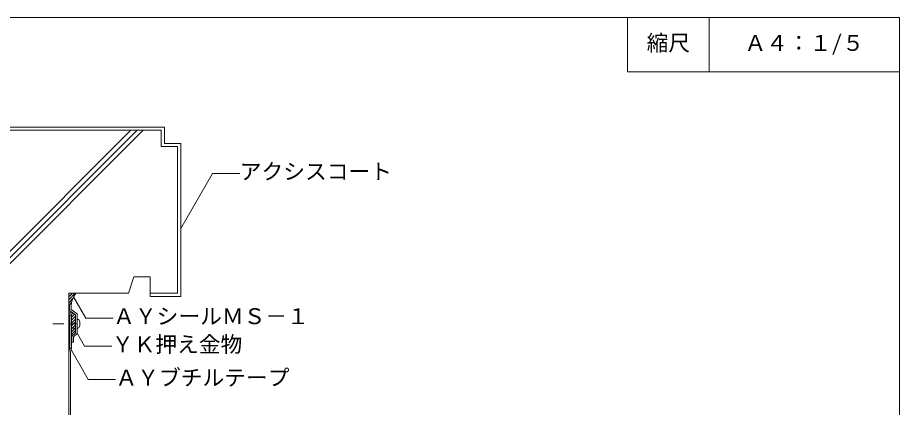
# Model space of a CAD drawing. Units: millimetres on the paper, with parts at other scales. Extents: x -135 to 135, y -94 to 92.
# Drawn here: x -27.2 to 135, y 20.2 to 92 of the extents above; entities that cross this region are included whole.
import ezdxf
from ezdxf.enums import TextEntityAlignment as Align

# ---------------------------------------------------------------- set-up
doc = ezdxf.new("R2010")
doc.units = ezdxf.units.MM
doc.linetypes.add('DASHED2', pattern=[3, 2, -1])
for name, color, linetype, lineweight in [('1-2_ハッチング', 4, 'Continuous', 9), ('1-4_リベットルーフ', 6, 'Continuous', 18), ('1-6_アンカー類', 4, 'Continuous', 9), ('1-9_下地鋼板', 5, 'Continuous', 18), ('1-A_元図・躯体', 7, 'Continuous', 18), ('E-E', 7, 'Continuous', 18), ('F-F', 7, 'Continuous', 18)]:
    doc.layers.add(name, color=color, linetype=linetype, lineweight=lineweight)
doc.styles.add('ＭＳ ゴシック', font='')
doc.styles.get('ＭＳ ゴシック').set_extended_font_data('MS Gothic')

msp = doc.modelspace()

# ---------------------------------------------------------------- linework, layer by layer
at = {"layer": '1-2_ハッチング'}
for p, q in [((-0.224, 71.852), (-44.924, 71.852)), ((-0.224, 68.852), (-0.224, 71.852)), ((-0.824, 71.252), (-44.684, 71.252)), ((-0.824, 68.252), (-0.824, 71.252)), ((2.176, 68.252), (-0.824, 68.252)), ((2.776, 68.852), (-0.224, 68.852)), ((2.176, 41.252), (2.176, 68.252)), ((2.776, 40.652), (2.776, 68.852)), ((-17.824, 40.048), (-16.621, 41.252)), ((-17.824, 40.579), (-17.151, 41.252)), ((-17.824, 41.109), (-17.681, 41.252)), ((-16.54, 41.252), (-17.824, 41.252)), ((-17.824, 41.252), (-17.824, 39.252)), ((-2.824, 41.252), (2.176, 41.252)), ((-2.824, 41.252), (-2.824, 40.652)), ((-2.824, 40.652), (2.776, 40.652)), ((-17.824, 39.518), (-17.057, 40.285)), ((-17.824, 39.252), (-17.533, 39.252)), ((-17.56, 39.252), (-17.286, 39.526)), ((-17.533, 39.252), (-17.443, 39.252)), ((-17.383, 39.192), (-17.383, 38.798)), ((-17.824, 38.098), (-17.824, 37.252)), ((-17.683, 38.098), (-17.824, 38.098)), ((-17.824, 37.927), (-17.666, 38.085)), ((-17.824, 37.397), (-17.359, 37.862)), ((-16.583, 37.298), (-17.683, 38.098)), ((-17.439, 37.252), (-17.052, 37.639)), ((-17.383, 38.899), (-17.376, 38.906)), ((-17.324, 36.836), (-16.744, 37.416)), ((-17.624, 37.252), (-17.824, 37.252)), ((-17.824, 37.252), (-17.824, 31.252)), ((-17.824, 37.252), (-17.824, 31.252)), ((-17.624, 37.252), (-17.824, 37.252)), ((-17.824, 37.252), (-17.624, 37.252)), ((-17.824, 37.18), (-17.624, 36.98)), ((-17.824, 37.003), (-17.624, 36.803)), ((-17.824, 36.827), (-17.624, 36.627)), ((-17.824, 36.65), (-17.624, 36.45)), ((-17.824, 36.473), (-17.624, 36.273)), ((-17.824, 36.296), (-17.624, 36.096)), ((-17.824, 36.119), (-17.624, 35.919)), ((-17.824, 35.943), (-17.624, 35.743)), ((-17.824, 35.766), (-17.624, 35.566)), ((-17.719, 37.252), (-17.624, 37.157)), ((-17.624, 31.252), (-17.624, 37.252)), ((-17.624, 31.252), (-17.624, 37.252)), ((-17.624, 37.252), (-17.324, 37.252)), ((-17.324, 37.252), (-17.324, 34.852)), ((-17.324, 36.306), (-16.583, 37.047)), ((-17.324, 35.775), (-16.583, 36.517)), ((-17.324, 35.245), (-16.583, 35.986)), ((-16.583, 34.852), (-16.583, 37.298)), ((-17.824, 35.589), (-17.624, 35.389)), ((-17.824, 35.412), (-17.624, 35.212)), ((-17.824, 35.236), (-17.624, 35.036)), ((-17.824, 35.059), (-17.624, 34.859)), ((-17.824, 34.882), (-17.624, 34.682)), ((-17.824, 34.705), (-17.624, 34.505)), ((-17.824, 34.528), (-17.624, 34.328)), ((-17.824, 34.352), (-17.624, 34.152)), ((-17.824, 34.175), (-17.624, 33.975)), ((-17.324, 34.184), (-16.657, 34.852)), ((-17.324, 34.715), (-17.187, 34.852)), ((-17.324, 34.852), (-17.324, 33.323)), ((-16.583, 34.852), (-17.324, 34.852)), ((-17.324, 34.852), (-16.583, 34.852)), ((-17.324, 33.654), (-16.583, 34.395)), ((-17.187, 34.852), (-16.583, 35.456)), ((-16.657, 34.852), (-16.583, 34.926)), ((-16.583, 33.987), (-16.583, 34.852)), ((-17.824, 33.998), (-17.624, 33.798)), ((-17.824, 33.821), (-17.624, 33.621)), ((-17.824, 33.645), (-17.624, 33.445)), ((-17.824, 33.468), (-17.624, 33.268)), ((-17.824, 33.291), (-17.624, 33.091)), ((-17.824, 33.114), (-17.624, 32.914)), ((-17.824, 32.937), (-17.624, 32.737)), ((-17.824, 32.761), (-17.624, 32.561)), ((-17.824, 32.584), (-17.624, 32.384)), ((-17.324, 33.323), (-17.283, 33.323)), ((-17.283, 33.323), (-16.583, 33.987)), ((-17.824, 32.407), (-17.624, 32.207)), ((-17.824, 32.23), (-17.624, 32.03)), ((-17.824, 32.054), (-17.624, 31.854)), ((-17.824, 31.877), (-17.624, 31.677)), ((-17.824, 31.7), (-17.624, 31.5)), ((-17.824, 31.523), (-17.624, 31.323)), ((-17.824, 31.346), (-17.729, 31.252)), ((-17.824, 31.252), (-17.624, 31.252)), ((-17.824, 31.252), (-17.624, 31.252))]:
    msp.add_line(p, q, dxfattribs=at)
for centre, radius, start, end in [((-12.628, 38.536), 4.762, 145.22646, 176.83956), ((-12.628, 38.536), 4.762, 145.22646, 176.83956), ((-17.443, 39.192), 0.06, 0, 90)]:
    msp.add_arc(centre, radius, start, end, dxfattribs=at)
at = {"layer": '1-4_リベットルーフ'}
for p, q in [((-17.624, 37.252), (-17.624, 31.23)), ((-17.324, 37.252), (-17.624, 37.252)), ((-17.324, 37.252), (-17.324, 31.19)), ((-17.81, 30.497), (-17.638, 31.125)), ((-17.51, 30.457), (-17.338, 31.084)), ((-17.824, 30.391), (-17.824, -17.048)), ((-17.524, 30.391), (-17.524, -17.048))]:
    msp.add_line(p, q, dxfattribs=at)
for centre, start, end in [((-18.024, 31.23), 344.70586, 360), ((-17.724, 31.19), 344.70586, 360), ((-17.424, 30.391), 164.70586, 180), ((-17.124, 30.351), 164.70586, 180)]:
    msp.add_arc(centre, 0.4, start, end, dxfattribs=at)
at = {"layer": '1-6_アンカー類'}
for p, q in [((-16.283, 36.454), (-16.122, 36.455)), ((-16.283, 34.854), (-16.283, 36.454)), ((-16.122, 34.854), (-16.283, 34.854))]:
    msp.add_line(p, q, dxfattribs=at)
at = {"layer": '1-6_アンカー類', "linetype": 'DASHED2'}
msp.add_line((-20.726, 35.654), (-16.283, 35.654), dxfattribs=at)
at = {"layer": '1-6_アンカー類'}
for centre, radius, start, end in [((-16.122, 36.194), 0.261, 19.24387, 90), ((-17.55, 35.657), 1.787, 339.80244, 20.42804), ((-16.122, 35.114), 0.26, 270, 343.30495)]:
    msp.add_arc(centre, radius, start, end, dxfattribs=at)
at = {"layer": '1-9_下地鋼板'}
for p, q in [((-17.683, 39.192), (-17.683, 38.098)), ((-17.443, 39.252), (-17.623, 39.252)), ((-17.383, 39.192), (-17.383, 38.251)), ((-16.583, 37.298), (-17.683, 38.098)), ((-16.583, 33.987), (-16.583, 37.298)), ((-16.343, 34.852), (-16.283, 34.912)), ((-17.283, 33.323), (-16.583, 33.987)), ((-17.283, 33.26), (-17.283, 33.323)), ((-17.279, 33.244), (-17.232, 33.167)), ((-17.232, 33.136), (-17.273, 33.067)), ((-17.273, 33.036), (-17.232, 32.967)), ((-17.232, 32.937), (-17.273, 32.867)), ((-17.273, 32.837), (-17.232, 32.768)), ((-17.232, 32.737), (-17.273, 32.668)), ((-17.273, 32.637), (-17.232, 32.568)), ((-17.232, 32.537), (-17.273, 32.468)), ((-16.923, 33.251), (-16.283, 33.858)), ((-16.923, 32.312), (-16.923, 33.251)), ((-17.273, 32.437), (-17.232, 32.368)), ((-17.232, 32.337), (-17.256, 32.297)), ((-17.23, 32.252), (-16.983, 32.252))]:
    msp.add_line(p, q, dxfattribs=at)
for points in [[(-16.283, 34.912), (-16.283, 37.451), (-17.383, 38.251)], [(-16.343, 34.852), (-16.283, 34.792), (-16.283, 33.858)]]:
    msp.add_lwpolyline(points, dxfattribs=at)
for centre, radius, start, end in [((-17.623, 39.192), 0.06, 90, 180), ((-17.443, 39.192), 0.06, 0, 90), ((-17.253, 33.26), 0.03, 180, 210.96376), ((-17.248, 33.052), 0.03, 149.08092, 210.96376), ((-17.248, 32.852), 0.03, 149.08092, 210.96376), ((-17.248, 32.652), 0.03, 149.08092, 210.96376), ((-17.248, 32.452), 0.03, 149.08092, 210.96376), ((-17.258, 33.151), 0.03, 329.08092, 30.96376), ((-17.258, 32.952), 0.03, 329.08092, 30.96376), ((-17.258, 32.752), 0.03, 329.08092, 30.96376), ((-17.258, 32.552), 0.03, 329.08092, 30.96376), ((-17.23, 32.282), 0.03, 149.08092, 270), ((-17.258, 32.352), 0.03, 329.08092, 30.96376), ((-16.983, 32.312), 0.06, 270, 0)]:
    msp.add_arc(centre, radius, start, end, dxfattribs=at)
at = {"layer": '1-A_元図・躯体'}
for p, q in [((-47.824, 29.801), (-6.373, 71.252)), ((-47.824, 27.538), (-4.111, 71.252)), ((-47.824, 28.67), (-5.242, 71.252)), ((-44.684, 71.252), (-0.824, 71.252)), ((2.176, 68.252), (2.176, 41.252)), ((-5.824, 44.252), (-6.824, 41.252)), ((-5.824, 44.252), (-2.824, 44.252)), ((-2.824, 44.252), (-2.824, 41.252)), ((-17.824, 41.252), (-6.824, 41.252)), ((-17.824, 41.252), (-17.824, -28.748)), ((-2.824, 41.252), (2.176, 41.252))]:
    msp.add_line(p, q, dxfattribs=at)
msp.add_lwpolyline([(-0.824, 71.252), (-0.824, 68.252), (2.176, 68.252)], dxfattribs=at)
at = {"layer": 'E-E'}
for p, q in [((8.644, 63.331), (2.776, 53.168)), ((8.644, 63.331), (13.644, 63.331)), ((-14.65, 36.687), (-16.915, 40.61)), ((-14.65, 36.687), (-9.65, 36.687)), ((-14.895, 31.508), (-16.283, 33.911)), ((-14.217, 25.388), (-17.824, 31.635)), ((-14.895, 31.508), (-9.895, 31.508)), ((-14.217, 25.388), (-9.217, 25.388))]:
    msp.add_line(p, q, dxfattribs=at)
at = {"layer": 'F-F'}
msp.add_line((100, 92), (100, 82), dxfattribs=at)
for points in [[(-135, 92), (135, 92), (135, -88), (-135, -88)], [(85, 92), (85, 82), (135, 82)]]:
    msp.add_lwpolyline(points, dxfattribs=at)

# ---------------------------------------------------------------- texts
at = {"layer": 'E-E', "style": 'ＭＳ ゴシック'}
for s, p in [('縮尺', (88.5, 85)), ('Ａ４：１/５', (106.5, 85)), ('アクシスコート', (13.644, 61.331)), ('ＡＹシールＭＳ－１', (-9.65, 34.687)), ('ＹＫ押え金物', (-9.895, 29.508)), ('ＡＹブチルテープ', (-9.217, 23.388))]:
    msp.add_text(s, height=2.933, dxfattribs=at).set_placement(p, align=Align.BOTTOM_LEFT)

doc.saveas('drawing.dxf')
